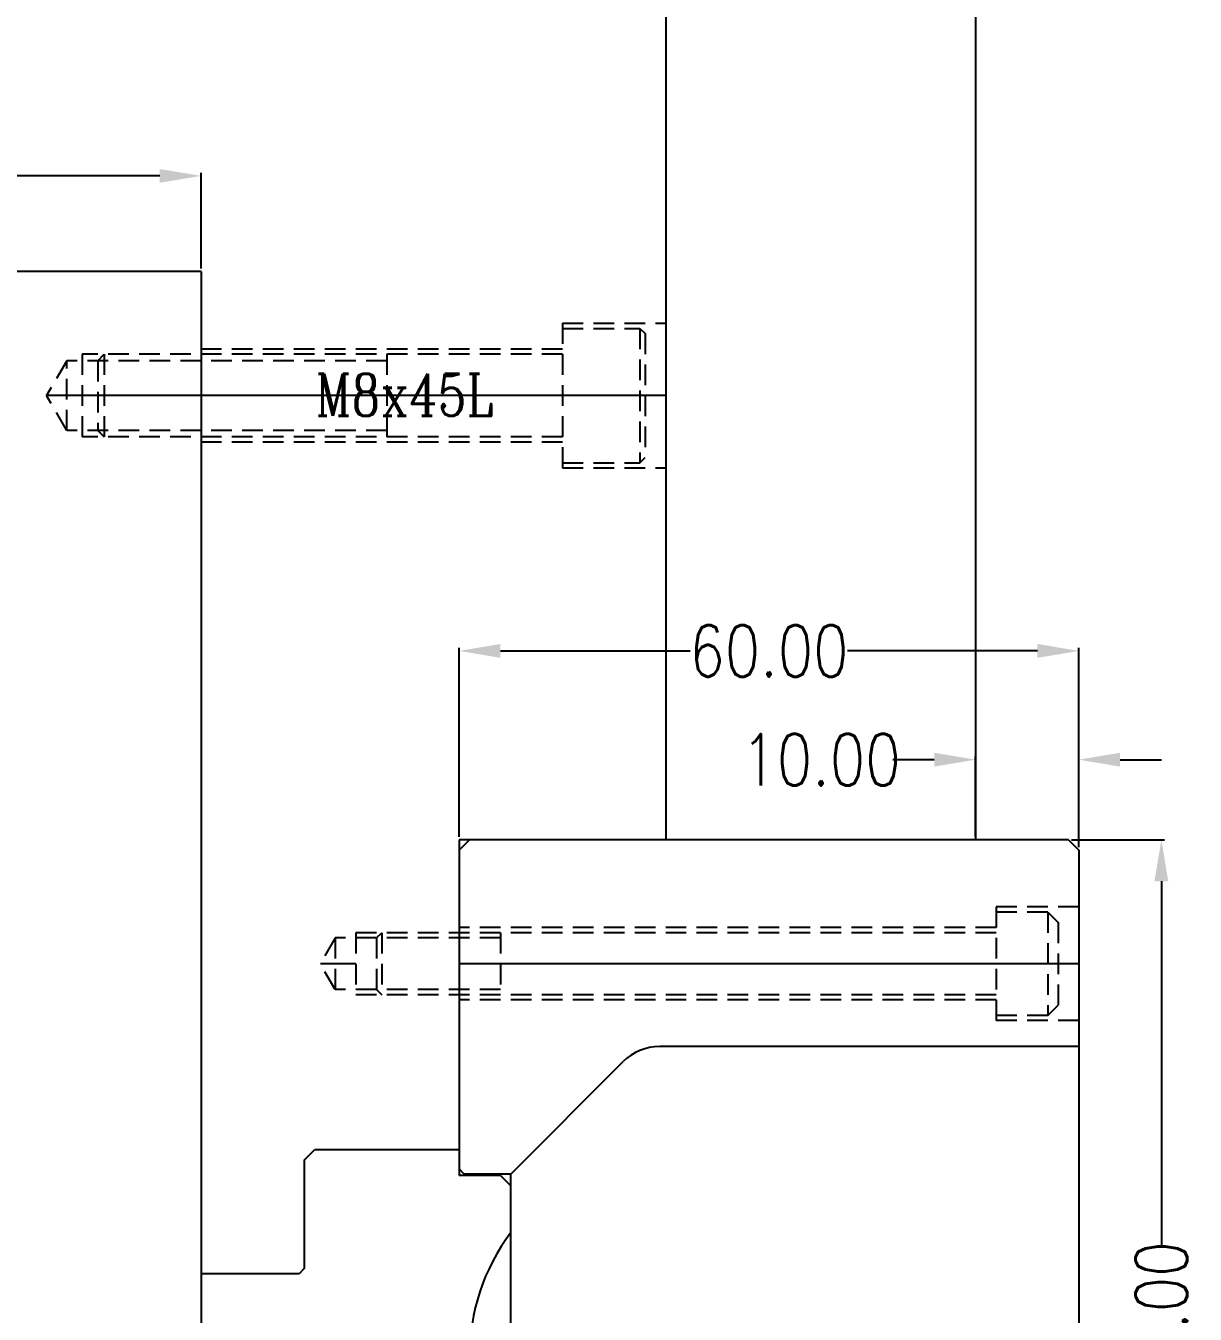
# Model space of a CAD drawing. Header units: millimetres. Extents: x 29875 to 31218, y -21313 to -20364.
# Drawn here: x 30205.7 to 30319, y -20613.2 to -20488.4 of the extents above; entities that cross this region are included whole.
import ezdxf

# ---------------------------------------------------------------- set-up
doc = ezdxf.new("R2010")
doc.units = ezdxf.units.MM
doc.header["$LTSCALE"] = 8
doc.linetypes.add('CENTER2', pattern=[1.125, 0.75, -0.125, 0.125, -0.125])
doc.linetypes.add('HIDDEN', pattern=[0.375, 0.25, -0.125])
doc.layers.get('DEFPOINTS').update_dxf_attribs({"color": 6})
for name, color, linetype in [('Cav-cor', 30, 'Continuous'), ('Layer3', 3, 'Continuous'), ('SCREW', 52, 'HIDDEN')]:
    doc.layers.add(name, color=color, linetype=linetype)
doc.layers.add('dim', color=3, linetype='Continuous', lineweight=15)
doc.styles.add('ROMANC', font='RomanC.ttf', dxfattribs={"width": 0.8, "height": 7})
doc.styles.get("Standard").update_dxf_attribs({"font": 'txt.shx', "width": 0.8, "bigfont": 'chineset.shx'})
doc.dimstyles.new('ISO-25', dxfattribs={"dimtxt": 5, "dimasz": 4, "dimexe": 0.3, "dimexo": 0.3, "dimtad": 0, "dimzin": 1, "dimdsep": 46, "dimtxsty": 'Standard', "dimcen": 0, "dimclrd": 3, "dimclre": 3, "dimclrt": 3, "dimazin": 0, "dimtfac": 1, "dimtofl": 0, "dimtmove": 0, "dimatfit": 0, "dimfxl": 0, "dimarcsym": 0})

# ---------------------------------------------------------------- blocks, each defined once
blk = doc.blocks.new('*D26977')
at = {"layer": 'DEFPOINTS', "color": 0}
for p in [(30306.71, -20567.24), (30306.71, -20667.24), (30315.71, -20667.24)]:
    blk.add_point(p, dxfattribs=at)
at = {"layer": 'dim', "color": 3, "lineweight": -2}
for p, q in [((30307.01, -20567.24), (30316.01, -20567.24)), ((30315.71, -20571.24), (30315.71, -20606.61)), ((30315.71, -20663.24), (30315.71, -20627.86)), ((30307.01, -20667.24), (30316.01, -20667.24))]:
    blk.add_line(p, q, dxfattribs=at)
at = {"layer": 'dim', "color": 3}
for points in [[(30316.38, -20571.24), (30315.04, -20571.24), (30315.71, -20567.24)], [(30315.04, -20663.24), (30316.38, -20663.24), (30315.71, -20667.24)]]:
    blk.add_solid(points, dxfattribs=at)
at = {"layer": 'dim', "color": 3, "insert": (30315.71, -20617.24), "char_height": 5, "attachment_point": 5, "rotation": 90}
blk.add_mtext('%%c100.00', dxfattribs=at)
blk = doc.blocks.new('*D26978')
at = {"layer": 'DEFPOINTS', "color": 0}
for p in [(30307.71, -20559.48), (30297.71, -20567.24), (30307.71, -20568.24)]:
    blk.add_point(p, dxfattribs=at)
at = {"layer": 'dim', "color": 3, "lineweight": -2}
for p, q in [((30297.71, -20566.94), (30297.71, -20559.18)), ((30307.71, -20567.94), (30307.71, -20559.18)), ((30293.71, -20559.48), (30289.71, -20559.48)), ((30311.71, -20559.48), (30315.71, -20559.48))]:
    blk.add_line(p, q, dxfattribs=at)
at = {"layer": 'dim', "color": 3}
for points in [[(30293.71, -20560.15), (30293.71, -20558.81), (30297.71, -20559.48)], [(30311.71, -20558.81), (30311.71, -20560.15), (30307.71, -20559.48)]]:
    blk.add_solid(points, dxfattribs=at)
at = {"layer": 'dim', "color": 3, "insert": (30282.75, -20559.48), "char_height": 5, "attachment_point": 5}
blk.add_mtext('10.00', dxfattribs=at)
blk = doc.blocks.new('*D26979')
at = {"layer": 'DEFPOINTS', "color": 0}
for p in [(30307.71, -20548.95), (30247.71, -20567.24), (30307.71, -20568.24)]:
    blk.add_point(p, dxfattribs=at)
at = {"layer": 'dim', "color": 3, "lineweight": -2}
for p, q in [((30247.71, -20566.94), (30247.71, -20548.65)), ((30251.71, -20548.95), (30270.08, -20548.95)), ((30303.71, -20548.95), (30285.33, -20548.95)), ((30307.71, -20567.94), (30307.71, -20548.65))]:
    blk.add_line(p, q, dxfattribs=at)
at = {"layer": 'dim', "color": 3}
for points in [[(30251.71, -20548.28), (30251.71, -20549.62), (30247.71, -20548.95)], [(30303.71, -20549.62), (30303.71, -20548.28), (30307.71, -20548.95)]]:
    blk.add_solid(points, dxfattribs=at)
at = {"layer": 'dim', "color": 3, "insert": (30277.71, -20548.95), "char_height": 5, "attachment_point": 5}
blk.add_mtext('60.00', dxfattribs=at)
blk = doc.blocks.new('*D26987')
at = {"layer": 'DEFPOINTS', "color": 0}
for p in [(30222.71, -20502.97), (30167.71, -20512.24), (30222.71, -20512.24)]:
    blk.add_point(p, dxfattribs=at)
at = {"layer": 'dim', "color": 3, "lineweight": -2}
for p, q in [((30167.71, -20511.94), (30167.71, -20502.67)), ((30171.71, -20502.97), (30187.25, -20502.97)), ((30218.71, -20502.97), (30203.16, -20502.97)), ((30222.71, -20511.94), (30222.71, -20502.67))]:
    blk.add_line(p, q, dxfattribs=at)
at = {"layer": 'dim', "color": 3}
for points in [[(30171.71, -20502.31), (30171.71, -20503.64), (30167.71, -20502.97)], [(30218.71, -20503.64), (30218.71, -20502.31), (30222.71, -20502.97)]]:
    blk.add_solid(points, dxfattribs=at)
at = {"layer": 'dim', "color": 3, "insert": (30195.21, -20502.97), "char_height": 5, "attachment_point": 5}
blk.add_mtext('55.00', dxfattribs=at)

msp = doc.modelspace()

# ---------------------------------------------------------------- linework, layer by layer
at = {"linetype": 'Continuous'}
for p, q in [((30267.706, -20420.239), (30267.706, -20567.239)), ((30297.706, -20420.239), (30297.706, -20567.239)), ((30306.706, -20567.239), (30247.706, -20567.239)), ((30248.706, -20567.239), (30247.706, -20568.239)), ((30306.706, -20567.239), (30307.706, -20568.239)), ((30307.706, -20568.239), (30307.706, -20666.239)), ((30307.706, -20587.239), (30267.127, -20587.239)), ((30252.706, -20599.589), (30263.592, -20588.703)), ((30247.706, -20597.239), (30233.706, -20597.239)), ((30251.706, -20599.739), (30247.706, -20599.739)), ((30252.706, -20599.589), (30248.206, -20599.589)), ((30251.706, -20599.739), (30252.706, -20600.739)), ((30252.706, -20634.889), (30252.706, -20599.589)), ((30232.206, -20609.239), (30222.706, -20609.239))]:
    msp.add_line(p, q, dxfattribs=at)
at = {"linetype": 'HIDDEN'}
for p, q in [((30257.706, -20517.239), (30257.706, -20531.239)), ((30257.706, -20517.239), (30267.706, -20517.239)), ((30257.706, -20519.739), (30222.706, -20519.739)), ((30257.706, -20528.739), (30222.706, -20528.739)), ((30257.706, -20531.239), (30267.706, -20531.239)), ((30307.706, -20573.739), (30299.706, -20573.739)), ((30299.706, -20575.739), (30247.706, -20575.739)), ((30299.706, -20582.739), (30247.706, -20582.739)), ((30307.706, -20584.739), (30299.706, -20584.739))]:
    msp.add_line(p, q, dxfattribs=at)
for p, q in [((30247.706, -20567.239), (30247.706, -20599.739)), ((30232.706, -20598.239), (30233.706, -20597.239)), ((30232.706, -20598.239), (30232.706, -20608.739)), ((30248.206, -20599.589), (30247.706, -20599.089)), ((30232.706, -20608.739), (30232.206, -20609.239))]:
    msp.add_line(p, q)
at = {"linetype": 'Continuous'}
for centre, radius, start, end in [((30267.127, -20592.239), 5, 90, 135), ((30268.706, -20617.239), 20, 143.1301, 216.8699)]:
    msp.add_arc(centre, radius, start, end, dxfattribs=at)
at = {"layer": 'Cav-cor', "color": 241}
for q in [(30116.706, -20512.239), (30222.706, -20722.239)]:
    msp.add_line((30222.706, -20512.239), q, dxfattribs=at)
at = {"layer": 'SCREW'}
for p, q in [((30257.706, -20517.739), (30265.206, -20517.739)), ((30265.206, -20517.739), (30265.706, -20518.239)), ((30265.206, -20517.739), (30265.206, -20530.739)), ((30265.706, -20518.239), (30265.706, -20530.239)), ((30257.706, -20520.239), (30211.206, -20520.239)), ((30211.206, -20520.239), (30211.206, -20528.239)), ((30212.706, -20520.864), (30213.331, -20520.239)), ((30213.331, -20520.239), (30213.331, -20528.239)), ((30240.706, -20520.239), (30240.706, -20528.239)), ((30209.706, -20520.864), (30207.758, -20524.239)), ((30240.706, -20520.864), (30209.706, -20520.864)), ((30209.706, -20527.614), (30209.706, -20520.864)), ((30212.706, -20520.864), (30212.706, -20527.614)), ((30209.706, -20527.614), (30207.758, -20524.239)), ((30240.706, -20527.614), (30209.706, -20527.614)), ((30212.706, -20527.614), (30213.331, -20528.239)), ((30257.706, -20528.239), (30211.206, -20528.239)), ((30265.206, -20530.739), (30265.706, -20530.239)), ((30257.706, -20530.739), (30265.206, -20530.739)), ((30299.706, -20573.739), (30299.706, -20584.739)), ((30304.706, -20574.239), (30299.706, -20574.239)), ((30304.706, -20574.239), (30304.706, -20584.239)), ((30305.706, -20575.239), (30305.706, -20583.239)), ((30235.706, -20576.739), (30234.263, -20579.239)), ((30251.706, -20576.739), (30235.706, -20576.739)), ((30235.706, -20576.739), (30235.706, -20581.739)), ((30299.706, -20576.239), (30237.706, -20576.239)), ((30237.706, -20576.239), (30237.706, -20582.239)), ((30239.706, -20576.739), (30240.206, -20576.239)), ((30239.706, -20576.739), (30239.706, -20581.739)), ((30240.206, -20576.239), (30240.206, -20582.239)), ((30251.706, -20576.239), (30251.706, -20582.239)), ((30235.706, -20581.739), (30234.263, -20579.239)), ((30251.706, -20581.739), (30235.706, -20581.739)), ((30239.706, -20581.739), (30240.206, -20582.239)), ((30299.706, -20582.239), (30237.706, -20582.239)), ((30304.706, -20584.239), (30299.706, -20584.239)), ((30304.706, -20584.239), (30305.706, -20583.239))]:
    msp.add_line(p, q, dxfattribs=at)
at = {"layer": 'SCREW', "linetype": 'CENTER2', "ltscale": 10}
for p, q in [((30267.706, -20524.239), (30207.758, -20524.239)), ((30307.706, -20579.239), (30234.263, -20579.239))]:
    msp.add_line(p, q, dxfattribs=at)
at = {"layer": 'SCREW', "linetype": 'Continuous'}
msp.add_line((30304.706, -20574.239), (30305.706, -20575.239), dxfattribs=at)

# ---------------------------------------------------------------- texts
at = {"layer": 'Layer3', "style": 'ROMANC', "width": 0.8}
msp.add_text('M8x45L', height=4.0648, dxfattribs=at).set_placement((30233.79, -20526.207))

# ---------------------------------------------------------------- dimensions: what is measured, and where the dimension line sits
at = {"layer": 'dim'}
dim = msp.add_linear_dim(base=(30222.706, -20502.974), p1=(30167.706, -20512.239), p2=(30222.706, -20512.239), dimstyle='ISO-25', dxfattribs=at)
dim.commit()
dim.dimension.update_dxf_attribs({"geometry": '*D26987', "text_midpoint": (30195.206, -20502.974)})
for base, p1, picture, middle in [((30307.706, -20548.951), (30247.706, -20567.239), '*D26979', (30277.706, -20548.951)), ((30307.706, -20559.481), (30297.706, -20567.239), '*D26978', (30282.748, -20559.481))]:
    dim = msp.add_linear_dim(base=base, p1=p1, p2=(30307.706, -20568.239), dimstyle='ISO-25', dxfattribs=at)
    dim.commit()
    dim.dimension.update_dxf_attribs({"geometry": picture, "text_midpoint": middle, "dimtype": 160})
dim = msp.add_linear_dim(base=(30315.71, -20667.239), p1=(30306.706, -20567.239), p2=(30306.706, -20667.239), angle=270, text='%%c<>', dimstyle='ISO-25', dxfattribs=at)
dim.commit()
dim.dimension.update_dxf_attribs({"geometry": '*D26977', "text_midpoint": (30315.71, -20617.239), "dimtype": 160})

doc.saveas('drawing.dxf')
